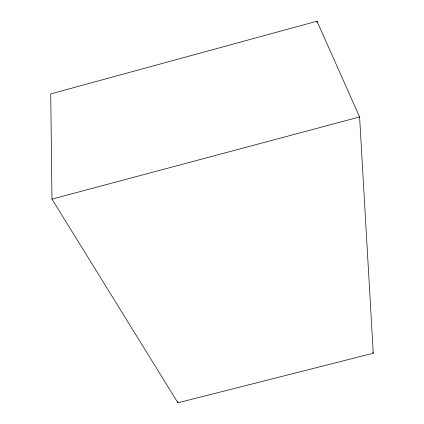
<?xml version="1.0" encoding="UTF-8"?>
<svg xmlns="http://www.w3.org/2000/svg" width="424" height="424" viewBox="0 0 424 424"><rect width="100%" height="100%" fill="white"/><g stroke="black" fill="none" stroke-linecap="round" stroke-linejoin="round"><path stroke-width="0.64" d="M316.972 21.2L50.737 93.911L51.972 199.121L177.905 402.8L373.263 353.24L359.594 116.955L316.972 21.2L317.115 22.514M51.972 199.121L359.594 116.955M372.829 351.994L373.263 353.24M177.725 401.496L177.905 402.8"/></g></svg>
